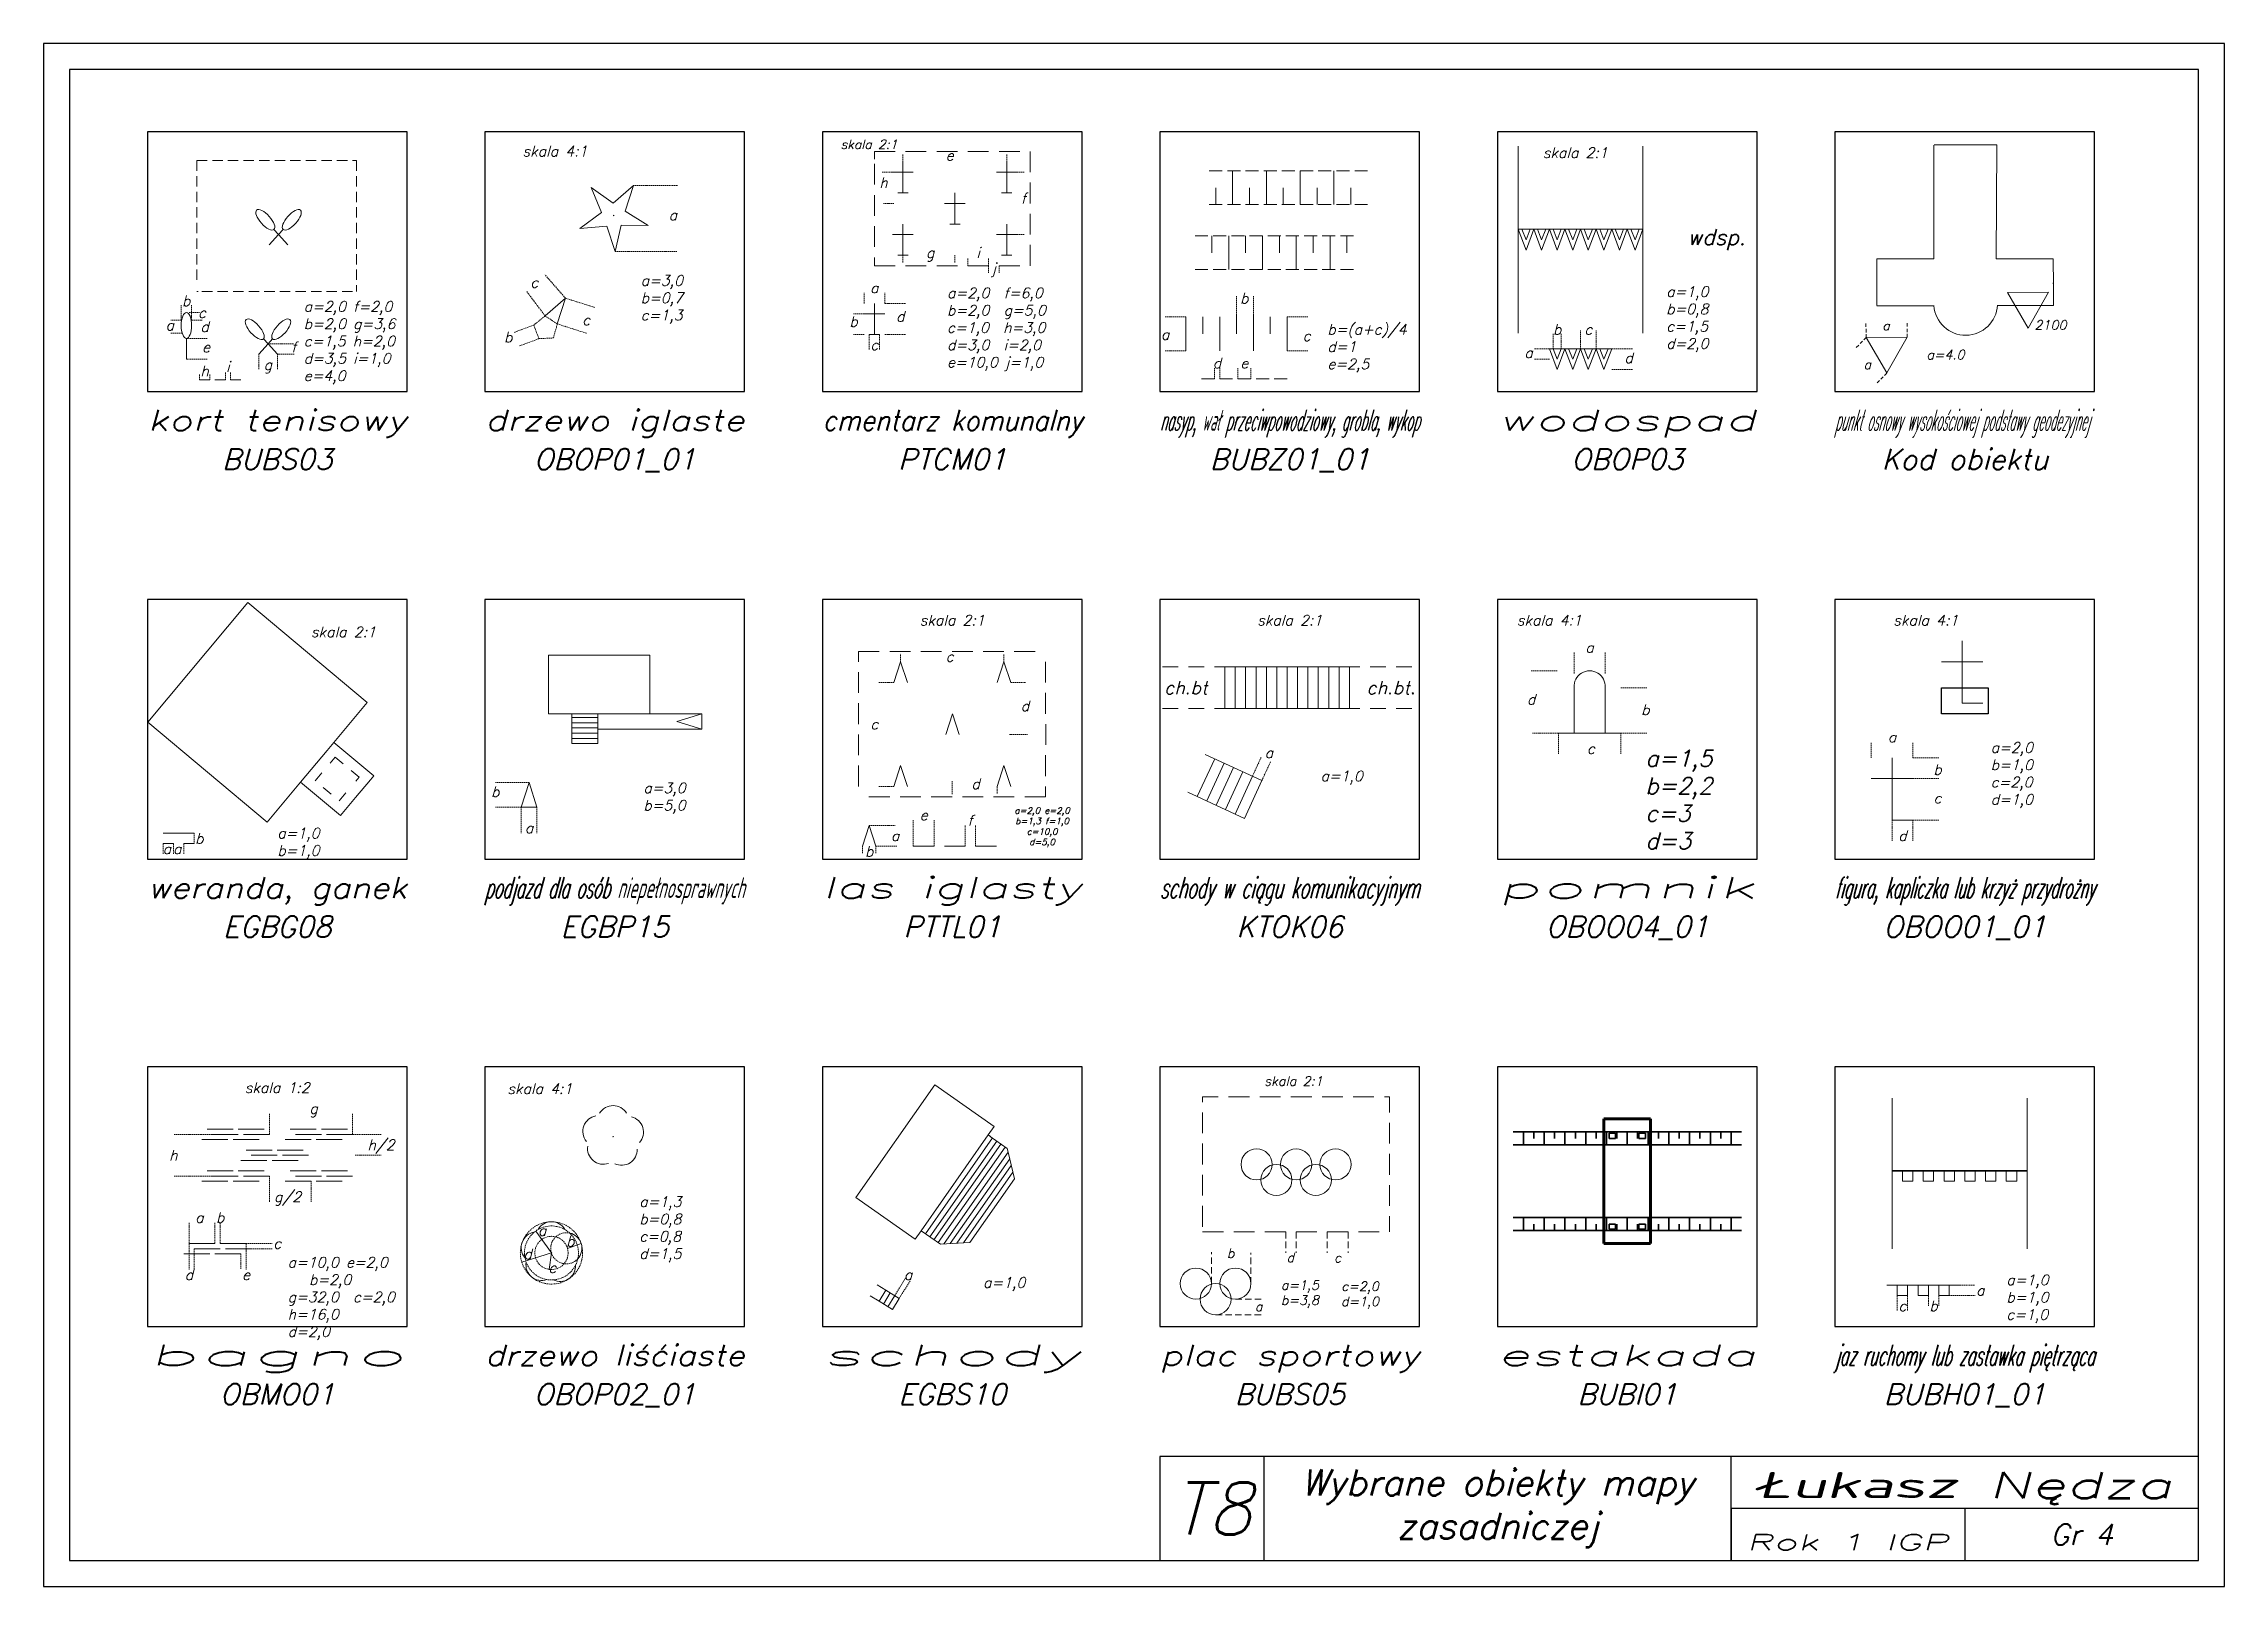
# Model space of a CAD drawing. Header units: millimetres. Extents: x 0 to 420, y 0 to 297.
import ezdxf
from ezdxf.enums import TextEntityAlignment as Align

# ---------------------------------------------------------------- set-up
doc = ezdxf.new("R2010")
doc.units = ezdxf.units.MM
doc.linetypes.add('DASHED2', pattern=[0.375, 0.25, -0.125])
for name, color, linetype in [('elem_szyk', 5, 'Continuous'), ('objaśnienia', 1, 'Continuous'), ('opisy_znaki', 6, 'Continuous'), ('ramki', 10, 'Continuous'), ('tab_opis', 92, 'Continuous'), ('tabelka', 50, 'Continuous'), ('znaki', 7, 'Continuous')]:
    doc.layers.add(name, color=color, linetype=linetype)
doc.styles.add('geod', font='romans.shx', dxfattribs={"oblique": 15})

msp = doc.modelspace()

# ---------------------------------------------------------------- linework, layer by layer
at = {"layer": 'elem_szyk'}
for points in [[(20, 230), (70, 230), (70, 280), (20, 280)], [(85, 230), (135, 230), (135, 280), (85, 280)], [(150, 230), (200, 230), (200, 280), (150, 280)], [(215, 230), (265, 230), (265, 280), (215, 280)], [(280, 230), (330, 230), (330, 280), (280, 280)], [(345, 230), (395, 230), (395, 280), (345, 280)], [(20, 140), (70, 140), (70, 190), (20, 190)], [(85, 140), (135, 140), (135, 190), (85, 190)], [(150, 140), (200, 140), (200, 190), (150, 190)], [(215, 140), (265, 140), (265, 190), (215, 190)], [(280, 140), (330, 140), (330, 190), (280, 190)], [(345, 140), (395, 140), (395, 190), (345, 190)], [(20, 50), (70, 50), (70, 100), (20, 100)], [(85, 50), (135, 50), (135, 100), (85, 100)], [(150, 50), (200, 50), (200, 100), (150, 100)], [(215, 50), (265, 50), (265, 100), (215, 100)], [(280, 50), (330, 50), (330, 100), (280, 100)], [(345, 50), (395, 50), (395, 100), (345, 100)]]:
    msp.add_lwpolyline(points, close=True, dxfattribs=at)
at = {"layer": 'objaśnienia', "linetype": 'DASHED2', "lineweight": 18}
for p, q in [((165.5, 274.25), (165.5, 275.75)), ((185.5, 274.25), (185.5, 275.75)), ((113.58, 269.67), (122.1, 269.67)), ((163.5, 272.25), (161.5, 272.25)), ((187.5, 272.25), (189, 272.25)), ((163.75, 266.25), (161.75, 266.25)), ((110.05, 256.96), (122.05, 256.96)), ((165.5, 256.25), (165.5, 254.75)), ((175.5, 256.25), (175.5, 254.75)), ((187.5, 260.25), (189, 260.25)), ((100.51, 247.99), (96.56, 252.51)), ((178, 254.25), (178, 255.75)), ((182, 254.25), (182, 255.75)), ((182, 254.25), (182, 252.75)), ((184, 254.25), (184, 252.75)), ((96.59, 244.58), (92.98, 249.37)), ((100.51, 247.99), (106.23, 246.19)), ((158, 247), (158, 249)), ((162, 247), (162, 249)), ((229.75, 244.38), (229.75, 248.38)), ((233, 244.38), (233, 248.38)), ((26.5, 243.75), (24.5, 243.75)), ((26.5, 243.75), (26.5, 246.75)), ((28, 245.25), (30, 245.25)), ((28.5, 243.75), (28.5, 246.75)), ((28.5, 243.75), (30.56, 243.75)), ((158, 245), (156, 245)), ((162, 247), (166, 247)), ((220, 244.38), (216, 244.38)), ((239.5, 244.38), (243.5, 244.38)), ((26.62, 241.25), (24.5, 241.25)), ((27.5, 240.25), (31.5, 240.25)), ((94.4, 242.83), (90.66, 241.42)), ((95.39, 240.21), (91.65, 238.79)), ((98.93, 243.04), (104.65, 241.22)), ((158, 241), (156, 241)), ((159, 241), (159, 238)), ((161, 241), (161, 238)), ((162, 241), (166, 241)), ((290.7, 238.25), (290.7, 241.25)), ((292.3, 238.25), (292.3, 241.25)), ((296, 238.25), (296, 241.75)), ((299, 238.25), (299, 241.75)), ((27.5, 236.25), (31.5, 236.25)), ((41.42, 237.19), (41.42, 234.19)), ((43.22, 239.19), (48.22, 239.19)), ((45.02, 237.19), (48.3, 237.19)), ((45.02, 237.19), (45.02, 234.19)), ((220, 237.88), (216, 237.88)), ((239.5, 237.88), (243.5, 237.88)), ((290, 238.25), (287, 238.25)), ((290, 236.25), (287, 236.25)), ((302, 238.25), (306, 238.25)), ((30, 232.3), (30, 233.3)), ((32, 232.3), (32, 233.3)), ((35, 232.3), (35, 233.8)), ((36, 232.3), (36, 233.8)), ((225.5, 232.5), (225.5, 234.5)), ((226.5, 232.5), (226.5, 234.5)), ((230, 232.5), (230, 234.5)), ((232.5, 232.5), (232.5, 234.5)), ((302, 234.25), (306, 234.25)), ((165.05, 178), (165, 179.5)), ((184.95, 178), (184.95, 179.5)), ((294.75, 175.76), (294.75, 179.76)), ((300.75, 175.76), (300.75, 179.76)), ((163.75, 174), (160.75, 174)), ((186.25, 174), (189.25, 174)), ((291.5, 176.26), (286.5, 176.26)), ((303.75, 173.01), (308.75, 173.01)), ((186, 164), (189.5, 164)), ((291.75, 164.26), (286.75, 164.26)), ((291.75, 164.26), (291.75, 160.26)), ((303.75, 164.26), (303.75, 160.26)), ((303.75, 164.26), (308.75, 164.26)), ((352, 159.5), (352, 162.5)), ((360, 159.5), (360, 162.5)), ((232.81, 155.96), (234.48, 159.59)), ((234.62, 155.12), (236.3, 158.75)), ((360, 159.5), (365, 159.5)), ((360, 155.5), (365, 155.5)), ((93.5, 154.77), (87, 154.77)), ((163.75, 154), (160.75, 154)), ((175, 155), (175, 152.5)), ((183.65, 154), (183.65, 152.5)), ((92, 150), (87, 150)), ((92, 150), (92, 145)), ((95, 150), (95, 145)), ((167.5, 142.5), (167.5, 147.5)), ((171.5, 142.5), (171.5, 147.5)), ((356, 147.5), (356, 143.5)), ((360, 147.5), (365, 147.5)), ((360, 147.5), (360, 143.5)), ((23, 143), (23, 141)), ((25, 143), (25, 141)), ((27, 143), (27, 141)), ((29, 145), (29, 143)), ((159, 146.5), (164, 146.5)), ((177.5, 142.5), (177.5, 146.5)), ((179.5, 142.5), (179.5, 146.5)), ((157.7, 142.5), (157.7, 141)), ((160.3, 142.5), (160.3, 141)), ((160.3, 142.5), (164.3, 142.5)), ((43.5, 87), (43.5, 91)), ((59.5, 87), (59.5, 91)), ((32.5, 87), (25, 87)), ((59.5, 87), (65, 87)), ((60, 83), (65, 83)), ((32.5, 79), (25, 79)), ((43.5, 79), (43.5, 74)), ((51.5, 78), (51.5, 74)), ((28, 66), (28, 70)), ((33, 66), (33, 70)), ((34, 66), (34, 70)), ((28, 66), (28, 61)), ((29, 65), (29, 61)), ((38, 64), (38, 61)), ((39, 66), (44, 66)), ((39, 66), (39, 61)), ((40, 65), (44, 65)), ((163.92, 55.97), (166.01, 59.37)), ((164.77, 55.44), (166.89, 58.83)), ((357, 56), (357, 53)), ((359, 56), (359, 53)), ((363, 56), (363, 54)), ((365, 56), (365, 54)), ((367, 56), (372, 56)), ((369, 58), (372, 58))]:
    msp.add_line(p, q, dxfattribs=at)
at = {"layer": 'objaśnienia', "lineweight": 18, "ltscale": 30}
for p, q in [((350.3, 239.74), (349.84, 239.27)), ((350.99, 240.44), (350.53, 239.97)), ((350.96, 242.48), (350.95, 243.13)), ((350.98, 241.42), (350.98, 242.08)), ((350.99, 240.44), (350.99, 241.09)), ((358.89, 242.52), (358.88, 243.18)), ((358.91, 241.47), (358.91, 242.12)), ((358.92, 240.48), (358.92, 241.14)), ((349.57, 238.97), (349.11, 238.51)), ((353.11, 231.69), (353.57, 232.15)), ((353.81, 232.38), (354.27, 232.84)), ((354.54, 233.14), (355.01, 233.59))]:
    msp.add_line(p, q, dxfattribs=at)
at = {"layer": 'objaśnienia', "lineweight": 18}
for p, q in [((97.8, 64.2), (94.77, 68.41)), ((97.8, 64.2), (92.08, 62.41)), ((97.8, 64.2), (97.38, 61.02)), ((103.53, 65.99), (100.89, 65.05))]:
    msp.add_line(p, q, dxfattribs=at)
at = {"layer": 'objaśnienia', "linetype": 'DASHED2', "lineweight": 18, "ltscale": 5}
for p, q in [((239.22, 68.24), (239.22, 64.24)), ((241.22, 68.24), (241.22, 64.24)), ((247.22, 68.24), (247.22, 64.24)), ((251.22, 68.24), (251.22, 64.24)), ((224.92, 58.33), (224.92, 64.33)), ((232.52, 58.28), (232.52, 64.24)), ((229.52, 55.28), (234.52, 55.28)), ((225.72, 52.28), (234.52, 52.28))]:
    msp.add_line(p, q, dxfattribs=at)
at = {"layer": 'ramki'}
for p, q in [((420, 297), (0, 297)), ((0, 297), (0, 0)), ((420, 0), (420, 297)), ((415, 292), (5, 292)), ((5, 292), (5, 5)), ((415, 5), (415, 292)), ((5, 5), (415, 5)), ((0, 0), (420, 0))]:
    msp.add_line(p, q, dxfattribs=at)
at = {"layer": 'tabelka'}
for p, q in [((415, 25), (215, 25)), ((215, 25), (215, 5)), ((235, 25), (235, 5)), ((325, 5), (325, 25)), ((415, 15), (325, 15)), ((325, 15), (325, 5)), ((370, 15), (370, 5))]:
    msp.add_line(p, q, dxfattribs=at)
at = {"layer": 'znaki', "color": 4, "lineweight": 18}
for p, q in [((284, 241.25), (284, 277.25)), ((308, 241.25), (308, 277.25)), ((356, 94), (356, 65)), ((382, 94), (382, 65))]:
    msp.add_line(p, q, dxfattribs=at)
at = {"layer": 'znaki', "lineweight": 18, "ltscale": 30}
for p, q in [((364.07, 277.47), (364.05, 255.54)), ((364.09, 277.49), (376.19, 277.54)), ((376.19, 277.54), (376.07, 255.57)), ((364.05, 255.54), (353.09, 255.6)), ((353.09, 255.6), (353.09, 250.61)), ((376.07, 255.57), (387.03, 255.6)), ((387.03, 255.6), (387.08, 250.52)), ((353.09, 250.65), (353.07, 246.57)), ((387.07, 250.48), (387.05, 250.95)), ((387.09, 246.61), (387.07, 250.48)), ((353.05, 246.52), (364.05, 246.52)), ((376.31, 246.6), (387.09, 246.61))]:
    msp.add_line(p, q, dxfattribs=at)
at = {"layer": 'znaki', "lineweight": 18}
for p, q in [((29.5, 272.5), (29.5, 274.5)), ((29.5, 274.5), (31.5, 274.5)), ((32.5, 274.5), (34.5, 274.5)), ((35.5, 274.5), (37.5, 274.5)), ((38.5, 274.5), (40.5, 274.5)), ((41.5, 274.5), (43.5, 274.5)), ((44.5, 274.5), (46.5, 274.5)), ((47.5, 274.5), (49.5, 274.5)), ((50.5, 274.5), (52.5, 274.5)), ((53.5, 274.5), (55.5, 274.5)), ((56.5, 274.5), (58.5, 274.5)), ((59.5, 274.5), (60.25, 274.5)), ((60.25, 274.5), (60.25, 272.5)), ((160, 276.25), (164, 276.25)), ((160, 276.25), (160, 274.75)), ((160, 269.85), (160, 273.85)), ((165.5, 272.25), (165.5, 274.25)), ((166, 276.25), (170, 276.25)), ((172, 276.25), (176, 276.25)), ((178, 276.25), (182, 276.25)), ((184, 276.25), (188, 276.25)), ((185.5, 272.25), (185.5, 274.25)), ((190, 272.25), (190, 276.25)), ((29.5, 269.5), (29.5, 271.5)), ((60.25, 271.5), (60.25, 269.5)), ((163.5, 272.25), (167.5, 272.25)), ((165.5, 272.25), (165.5, 268.25)), ((183.5, 272.25), (187.5, 272.25)), ((185.5, 272.25), (185.5, 268.25)), ((190, 266.25), (190, 270.25)), ((224.5, 272.5), (227, 272.5)), ((225.75, 266), (225.75, 269.25)), ((228, 272.5), (230.5, 272.5)), ((229, 266), (229, 272.5)), ((231.5, 272.5), (234, 272.5)), ((232.25, 266), (232.25, 269.25)), ((235, 272.5), (237.5, 272.5)), ((235.5, 266), (235.5, 272.5)), ((238.5, 272.5), (241, 272.5)), ((238.75, 266), (238.75, 269.25)), ((242, 272.5), (244.5, 272.5)), ((242, 272.5), (242, 266)), ((245.25, 266), (245.25, 269.25)), ((245.5, 272.5), (248, 272.5)), ((248.5, 272.5), (248.5, 266)), ((249, 272.5), (251.5, 272.5)), ((251.75, 266), (251.75, 269.25)), ((252.5, 272.5), (255, 272.5)), ((29.5, 266.5), (29.5, 268.5)), ((29.5, 263.5), (29.5, 265.5)), ((60.25, 268.5), (60.25, 266.5)), ((60.25, 265.5), (60.25, 263.5)), ((160, 263.85), (160, 267.85)), ((165.5, 268.25), (164.5, 268.25)), ((165.5, 268.25), (166.5, 268.25)), ((173.5, 266.25), (177.5, 266.25)), ((175.5, 266.25), (175.5, 268.25)), ((175.5, 266.25), (175.5, 262.25)), ((185.5, 268.25), (184.5, 268.25)), ((185.5, 268.25), (186.5, 268.25)), ((227, 266), (224.5, 266)), ((230.5, 266), (228, 266)), ((234, 266), (231.5, 266)), ((237.5, 266), (235, 266)), ((241, 266), (238.5, 266)), ((242, 266), (244.5, 266)), ((245.5, 266), (248, 266)), ((249, 266), (251.5, 266)), ((252.5, 266), (255, 266)), ((29.5, 260.5), (29.5, 262.5)), ((45.25, 260.25), (44.37, 261.22)), ((45.25, 260.25), (46.13, 261.22)), ((60.25, 262.5), (60.25, 260.5)), ((160, 257.85), (160, 261.85)), ((165.5, 260.25), (165.5, 262.25)), ((175.5, 262.25), (174.5, 262.25)), ((175.5, 262.25), (176.5, 262.25)), ((185.5, 260.25), (185.5, 262.25)), ((190, 260.25), (190, 264.25)), ((284, 261.25), (285.5, 257.25)), ((284, 261.25), (308, 261.25)), ((284.7, 261.25), (285.5, 259.25)), ((285.5, 257.25), (287, 261.25)), ((285.5, 259.25), (286.3, 261.25)), ((287, 261.25), (288.5, 257.25)), ((287.7, 261.25), (288.5, 259.25)), ((288.5, 257.25), (290, 261.25)), ((288.5, 259.25), (289.3, 261.25)), ((290, 261.25), (291.5, 257.25)), ((290.7, 261.25), (291.5, 259.25)), ((291.5, 257.25), (293, 261.25)), ((291.5, 259.25), (292.3, 261.25)), ((293, 261.25), (294.5, 257.25)), ((293.7, 261.25), (294.5, 259.25)), ((294.5, 257.25), (296, 261.25)), ((294.5, 259.25), (295.3, 261.25)), ((296, 261.25), (297.5, 257.25)), ((296.7, 261.25), (297.5, 259.25)), ((297.5, 257.25), (299, 261.25)), ((297.5, 259.25), (298.3, 261.25)), ((299, 261.25), (300.5, 257.25)), ((299.7, 261.25), (300.5, 259.25)), ((300.5, 257.25), (302, 261.25)), ((300.5, 259.25), (301.3, 261.25)), ((302, 261.25), (303.5, 257.25)), ((302.7, 261.25), (303.5, 259.25)), ((303.5, 257.25), (305, 261.25)), ((303.5, 259.25), (304.3, 261.25)), ((305, 261.25), (306.5, 257.25)), ((305.7, 261.25), (306.5, 259.25)), ((306.5, 257.25), (308, 261.25)), ((306.5, 259.25), (307.3, 261.25)), ((29.5, 257.5), (29.5, 259.5)), ((29.5, 256.5), (29.5, 254.5)), ((43.45, 258.25), (45.25, 260.25)), ((45.25, 260.25), (47.05, 258.25)), ((60.25, 259.5), (60.25, 257.5)), ((60.25, 256.5), (60.25, 254.5)), ((163.5, 260.25), (167.5, 260.25)), ((165.5, 256.25), (164.5, 256.25)), ((165.5, 260.25), (165.5, 256.25)), ((165.5, 256.25), (166.5, 256.25)), ((183.5, 260.25), (187.5, 260.25)), ((185.5, 256.25), (184.5, 256.25)), ((185.5, 260.25), (185.5, 256.25)), ((185.5, 256.25), (186.5, 256.25)), ((190, 254.25), (190, 258.25)), ((221.75, 260), (224.25, 260)), ((225, 260), (225, 256.75)), ((225.25, 260), (227.75, 260)), ((228.25, 260), (228.25, 253.5)), ((228.75, 260), (231.25, 260)), ((231.5, 260), (231.5, 256.75)), ((232.25, 260), (234.75, 260)), ((234.75, 260), (234.75, 253.5)), ((235.75, 260), (238.25, 260)), ((238, 260), (238, 256.75)), ((239.25, 260), (241.75, 260)), ((241.25, 260), (241.25, 253.5)), ((242.75, 260), (245.25, 260)), ((244.5, 260), (244.5, 256.75)), ((246.25, 260), (248.75, 260)), ((247.75, 260), (247.75, 256.75)), ((247.75, 256.75), (247.75, 253.5)), ((249.75, 260), (252.25, 260)), ((251, 260), (251, 256.75)), ((29.5, 253.5), (29.5, 251.5)), ((60.25, 253.5), (60.25, 251.5)), ((160, 254.25), (160, 255.85)), ((161.5, 254.25), (160, 254.25)), ((161.5, 254.25), (164, 254.25)), ((166, 254.25), (170, 254.25)), ((172, 254.25), (176, 254.25)), ((178, 254.25), (182, 254.25)), ((184, 254.25), (188, 254.25)), ((221.75, 253.5), (224.25, 253.5)), ((225.25, 253.5), (227.75, 253.5)), ((228.75, 253.5), (231.25, 253.5)), ((232.25, 253.5), (234.75, 253.5)), ((235.75, 253.5), (238.25, 253.5)), ((239.25, 253.5), (241.75, 253.5)), ((242.75, 253.5), (245.25, 253.5)), ((246.25, 253.5), (248.75, 253.5)), ((249.75, 253.5), (252.25, 253.5)), ((29.75, 249.25), (29.5, 249.25)), ((32.5, 249.25), (30.5, 249.25)), ((35.5, 249.25), (33.5, 249.25)), ((38.5, 249.25), (36.5, 249.25)), ((41.5, 249.25), (39.5, 249.25)), ((42.5, 249.25), (44.5, 249.25)), ((45.5, 249.25), (47.5, 249.25)), ((48.5, 249.25), (50.5, 249.25)), ((51.5, 249.25), (53.5, 249.25)), ((54.5, 249.25), (56.5, 249.25)), ((57.5, 249.25), (59.5, 249.25)), ((60.25, 250.5), (60.25, 249.25)), ((158, 245), (162, 245)), ((160, 245), (160, 247)), ((160, 245), (160, 241)), ((220, 244.38), (220, 237.88)), ((223.25, 244.38), (223.25, 241.12)), ((226.5, 244.38), (226.5, 237.88)), ((229.75, 244.38), (229.75, 241.12)), ((233, 244.38), (233, 237.88)), ((236.25, 244.38), (236.25, 241.12)), ((239.5, 244.38), (239.5, 241.12)), ((27.5, 236.25), (27.5, 240.25)), ((43.22, 239.19), (42.34, 240.16)), ((43.22, 239.19), (44.1, 240.16)), ((160, 241), (159, 241)), ((160, 241), (161, 241)), ((239.5, 241.12), (239.5, 237.88)), ((41.42, 237.19), (43.22, 239.19)), ((43.22, 239.19), (45.02, 237.19)), ((290, 238.25), (291.5, 234.25)), ((290, 238.25), (302, 238.25)), ((290.7, 238.25), (291.5, 236.25)), ((291.5, 234.25), (293, 238.25)), ((291.5, 236.25), (292.3, 238.25)), ((293, 238.25), (294.5, 234.25)), ((293.7, 238.25), (294.5, 236.25)), ((294.5, 234.25), (296, 238.25)), ((294.5, 236.25), (295.3, 238.25)), ((296, 238.25), (297.5, 234.25)), ((296.7, 238.25), (297.5, 236.25)), ((297.5, 234.25), (299, 238.25)), ((297.5, 236.25), (298.3, 238.25)), ((299, 238.25), (300.5, 234.25)), ((299.7, 238.25), (300.5, 236.25)), ((300.5, 234.25), (302, 238.25)), ((300.5, 236.25), (301.3, 238.25)), ((32, 232.3), (30, 232.3)), ((35, 232.3), (33, 232.3)), ((36, 232.3), (38, 232.3)), ((223, 232.5), (225.5, 232.5)), ((226.5, 232.5), (229, 232.5)), ((230, 232.5), (232.5, 232.5)), ((233.5, 232.5), (236, 232.5)), ((237, 232.5), (239.5, 232.5)), ((20.07, 166.37), (39.31, 189.39)), ((39.31, 189.39), (62.32, 170.15)), ((369.5, 178), (369.5, 182)), ((97.25, 168), (97.25, 179.25)), ((116.75, 179.25), (97.25, 179.25)), ((116.75, 179.25), (116.75, 168)), ((156.95, 178), (156.95, 180)), ((160.95, 180), (156.95, 180)), ((156.95, 180), (156.95, 178)), ((166.95, 180), (162.95, 180)), ((163.75, 174), (165.05, 178)), ((165.05, 178), (166.35, 174)), ((172.95, 180), (168.95, 180)), ((178.95, 180), (174.95, 180)), ((174.95, 180), (178.95, 180)), ((184.95, 180), (180.95, 180)), ((183.65, 174), (184.95, 178)), ((184.95, 178), (186.25, 174)), ((190.95, 180), (186.95, 180)), ((192.95, 174), (192.95, 178)), ((218.5, 177), (215.5, 177)), ((223.5, 177), (220.5, 177)), ((225.5, 177), (253.5, 177)), ((227.5, 177), (227.5, 169)), ((229.5, 169), (229.5, 177)), ((231.5, 177), (231.5, 169)), ((233.5, 177), (233.5, 169)), ((235.5, 177), (235.5, 169)), ((237.5, 177), (237.5, 169)), ((239.5, 177), (239.5, 169)), ((241.5, 177), (241.5, 169)), ((243.5, 177), (243.5, 169)), ((245.5, 177), (245.5, 169)), ((247.5, 177), (247.5, 169)), ((249.5, 177), (249.5, 169)), ((251.5, 177), (251.5, 169)), ((255.5, 177), (258.5, 177)), ((260.5, 177), (263.5, 177)), ((365.5, 178), (373.5, 178)), ((369.5, 178), (369.5, 170)), ((156.95, 176), (156.95, 172)), ((294.75, 164.26), (294.75, 173.06)), ((300.75, 164.26), (300.75, 173.06)), ((62.32, 170.15), (55.91, 162.47)), ((101.75, 168), (97.25, 168)), ((106.75, 168), (101.75, 168)), ((101.75, 162.25), (101.75, 168)), ((126.75, 168), (106.75, 168)), ((106.75, 162.25), (106.75, 168)), ((121.98, 166.5), (126.75, 168)), ((126.75, 165), (126.75, 168)), ((156.95, 170), (156.95, 166)), ((156.95, 170), (156.95, 166)), ((173.75, 164), (175.05, 168)), ((175.05, 168), (176.35, 164)), ((192.95, 168), (192.95, 172)), ((218.5, 169), (215.5, 169)), ((223.5, 169), (220.5, 169)), ((225.5, 169), (253.5, 169)), ((255.5, 169), (258.5, 169)), ((260.5, 169), (263.5, 169)), ((369.5, 170), (373.5, 170)), ((43.08, 147.13), (20.07, 166.37)), ((103.75, 167.25), (101.75, 167.25)), ((103.75, 166.25), (101.75, 166.25)), ((103.75, 165.25), (101.75, 165.25)), ((103.75, 164.25), (101.75, 164.25)), ((103.75, 167.25), (106.75, 167.25)), ((103.75, 166.25), (106.75, 166.25)), ((103.75, 165.25), (106.75, 165.25)), ((103.75, 164.25), (106.75, 164.25)), ((106.75, 165), (126.75, 165)), ((121.98, 166.5), (126.75, 165)), ((156.95, 164), (156.95, 160)), ((193, 166), (193, 162)), ((291.75, 164.26), (303.75, 164.26)), ((49.5, 154.8), (54.63, 160.94)), ((54.63, 160.94), (55.27, 161.71)), ((56.16, 159.66), (55.2, 158.51)), ((55.27, 161.71), (55.91, 162.47)), ((55.91, 162.47), (63.58, 156.06)), ((57.7, 158.37), (56.16, 159.66)), ((103.75, 163.25), (101.75, 163.25)), ((103.75, 162.25), (101.75, 162.25)), ((103.75, 163.25), (106.75, 163.25)), ((103.75, 162.25), (106.75, 162.25)), ((192.95, 156), (192.95, 160)), ((192.95, 156), (192.95, 160)), ((234.62, 155.12), (223.73, 160.15)), ((52.32, 155.05), (53.6, 156.59)), ((60.77, 155.81), (59.23, 157.09)), ((60.77, 155.81), (60.13, 155.04)), ((63.58, 156.06), (62.62, 154.91)), ((156.95, 154), (156.95, 158)), ((165.05, 158), (163.75, 154)), ((166.35, 154), (165.05, 158)), ((183.65, 154), (184.95, 158)), ((184.95, 158), (186.25, 154)), ((225.54, 159.31), (222.19, 152.04)), ((227.36, 158.47), (224.01, 151.21)), ((229.18, 157.63), (225.82, 150.37)), ((230.99, 156.79), (227.64, 149.53)), ((232.81, 155.96), (229.46, 148.69)), ((352, 155.5), (360, 155.5)), ((356, 155.5), (356, 159.5)), ((356, 155.5), (356, 147.5)), ((49.5, 154.8), (43.08, 147.13)), ((57.17, 148.39), (49.5, 154.8)), ((55.38, 152.49), (53.85, 153.77)), ((56.92, 151.21), (58.2, 152.74)), ((59.74, 151.46), (57.17, 148.39)), ((60.06, 151.84), (59.42, 151.07)), ((62.94, 155.29), (60.06, 151.84)), ((92, 150), (93.5, 154.77)), ((93.5, 154.77), (95, 150)), ((158.95, 152), (162.95, 152)), ((164.95, 152), (168.95, 152)), ((170.95, 152), (174.95, 152)), ((180.95, 152), (176.95, 152)), ((182.95, 152), (186.95, 152)), ((192.95, 152), (188.95, 152)), ((192.95, 154), (192.95, 152)), ((231.27, 147.85), (220.38, 152.88)), ((234.62, 155.12), (231.27, 147.85)), ((92, 150), (95, 150)), ((356, 147.5), (360, 147.5)), ((23, 145), (29, 145)), ((23, 143), (25, 143)), ((27, 143), (29, 143)), ((157.7, 142.5), (159, 146.5)), ((159, 146.5), (160.3, 142.5)), ((167.5, 142.5), (171.5, 142.5)), ((173.5, 142.5), (177.5, 142.5)), ((183.5, 142.5), (179.5, 142.5)), ((171.61, 96.56), (156.41, 74.85)), ((183.08, 88.54), (171.61, 96.56)), ((181.93, 86.9), (183.08, 88.54)), ((35.5, 86), (30.5, 86)), ((31.5, 88), (36.5, 88)), ((32.5, 87), (37.5, 87)), ((36.5, 86), (41.5, 86)), ((37.5, 88), (42.5, 88)), ((38.5, 87), (43.5, 87)), ((39, 84), (44, 84)), ((45, 84), (50, 84)), ((51.5, 86), (46.5, 86)), ((47.5, 88), (52.5, 88)), ((48.5, 87), (53.5, 87)), ((52.5, 86), (57.5, 86)), ((53.5, 88), (58.5, 88)), ((54.5, 87), (59.5, 87)), ((181.93, 86.9), (169.03, 68.46)), ((182.74, 86.32), (169.85, 67.89)), ((183.56, 85.74), (170.67, 67.32)), ((184.37, 85.16), (171.48, 66.74)), ((185.19, 84.58), (172.3, 66.17)), ((182.34, 86.61), (181.93, 86.9)), ((185.57, 84.31), (182.31, 86.63)), ((185.74, 83.62), (185.57, 84.31)), ((31.5, 80), (36.5, 80)), ((37.5, 80), (42.5, 80)), ((43, 82), (38, 82)), ((40, 83), (45, 83)), ((44, 82), (49, 82)), ((46, 83), (51, 83)), ((47.5, 80), (52.5, 80)), ((53.5, 80), (58.5, 80)), ((185.74, 83.62), (173.41, 66.01)), ((186.06, 82.33), (174.61, 65.98)), ((186.37, 81.04), (175.88, 66.04)), ((187.01, 78.46), (185.74, 83.62)), ((358, 80), (358, 78)), ((360, 78), (360, 80)), ((362, 80), (362, 78)), ((364, 78), (364, 80)), ((366, 80), (366, 78)), ((368, 78), (368, 80)), ((370, 80), (370, 78)), ((372, 78), (372, 80)), ((374, 80), (374, 78)), ((376, 78), (376, 80)), ((378, 80), (378, 78)), ((380, 78), (380, 80)), ((35.5, 78), (30.5, 78)), ((32.5, 79), (37.5, 79)), ((36.5, 78), (41.5, 78)), ((38.5, 79), (43.5, 79)), ((51.5, 78), (46.5, 78)), ((48.5, 79), (53.5, 79)), ((52.5, 78), (57.5, 78)), ((54.5, 79), (59.5, 79)), ((186.69, 79.75), (177.14, 66.11)), ((187.01, 78.46), (178.41, 66.17)), ((358, 78), (360, 78)), ((362, 78), (364, 78)), ((366, 78), (368, 78)), ((370, 78), (372, 78)), ((374, 78), (376, 78)), ((378, 78), (380, 78)), ((167.88, 66.83), (156.41, 74.85)), ((169.03, 68.46), (167.88, 66.83)), ((172.71, 65.88), (169.03, 68.46)), ((32, 64), (27, 64)), ((28, 66), (33, 66)), ((29, 65), (34, 65)), ((33, 64), (38, 64)), ((34, 66), (39, 66)), ((35, 65), (40, 65)), ((178.41, 66.17), (172.71, 65.88)), ((173.41, 66.01), (173.35, 65.92)), ((159.2, 55.93), (160.9, 54.89)), ((162.21, 57.02), (160.51, 58.06)), ((160.51, 58.06), (162.21, 57.02)), ((160.9, 54.89), (162.21, 57.02)), ((163.46, 53.31), (160.9, 54.89)), ((161.75, 54.36), (163.06, 56.49)), ((162.21, 57.02), (164.77, 55.44)), ((162.61, 53.84), (163.92, 55.97)), ((164.77, 55.44), (163.46, 53.31)), ((369, 58), (355, 58)), ((357, 58), (357, 56)), ((357, 56), (359, 56)), ((359, 56), (359, 58)), ((361, 58), (361, 56)), ((361, 56), (363, 56)), ((363, 56), (363, 58)), ((365, 58), (365, 56)), ((365, 56), (367, 56)), ((367, 56), (367, 58))]:
    msp.add_line(p, q, dxfattribs=at)
at = {"layer": 'znaki', "color": 85, "lineweight": 18, "true_color": 0x58ba48}
for p, q in [((107.47, 264.51), (105.48, 269.32)), ((105.48, 269.32), (109.66, 266.26)), ((109.66, 266.26), (113.58, 269.67)), ((112, 264.72), (113.58, 269.67)), ((116.44, 262.01), (112, 264.72)), ((103.29, 261.44), (107.47, 264.51)), ((108.46, 261.89), (103.29, 261.44)), ((110.05, 256.96), (108.46, 261.89)), ((108.46, 261.89), (108.46, 261.89)), ((111.26, 262.02), (110.05, 256.96)), ((111.26, 262.02), (116.44, 262.01)), ((96.59, 244.58), (100.51, 247.99)), ((98.93, 243.04), (100.51, 247.99))]:
    msp.add_line(p, q, dxfattribs=at)
at = {"layer": 'znaki', "lineweight": 18, "ltscale": 30, "transparency": 33554687}
for p, q in [((386.14, 249.14), (378.22, 249.08)), ((378.22, 249.08), (382.24, 242.24)), ((382.24, 242.24), (386.14, 249.14))]:
    msp.add_line(p, q, dxfattribs=at)
at = {"layer": 'znaki', "lineweight": 25}
for p, q in [((365.5, 168), (365.5, 173)), ((365.5, 173), (369.5, 173)), ((369.5, 173), (374.5, 173)), ((374.5, 173), (374.5, 168)), ((374.5, 168), (365.5, 168))]:
    msp.add_line(p, q, dxfattribs=at)
at = {"layer": 'znaki', "color": 7, "lineweight": 18, "ltscale": 30}
for p, q in [((223.22, 93.24), (223.22, 94.24)), ((223.22, 94.24), (226.22, 94.24)), ((228.22, 94.24), (232.22, 94.24)), ((234.22, 94.24), (238.22, 94.24)), ((240.22, 94.24), (244.22, 94.24)), ((246.22, 94.24), (250.22, 94.24)), ((252.22, 94.24), (256.22, 94.24)), ((258.22, 94.24), (259.22, 94.24)), ((259.22, 94.24), (259.22, 91.24)), ((223.22, 91.24), (223.22, 87.24)), ((259.22, 89.24), (259.22, 85.24)), ((223.22, 85.24), (223.22, 81.24)), ((259.22, 83.24), (259.22, 79.24)), ((223.22, 79.24), (223.22, 75.24)), ((259.22, 77.24), (259.22, 73.24)), ((223.22, 73.24), (223.22, 69.24)), ((223.22, 68.24), (227.22, 68.24)), ((229.22, 68.24), (233.22, 68.24)), ((235.22, 68.24), (239.22, 68.24)), ((241.22, 68.24), (245.22, 68.24)), ((247.22, 68.24), (251.22, 68.24)), ((253.22, 68.24), (257.22, 68.24)), ((259.22, 71.24), (259.22, 68.24))]:
    msp.add_line(p, q, dxfattribs=at)
at = {"layer": 'znaki', "lineweight": 211}
for p, q in [((300.5, 90), (300.5, 66)), ((309.5, 90), (300.5, 90)), ((309.5, 66), (309.5, 90))]:
    msp.add_line(p, q, dxfattribs=at)
at = {"layer": 'znaki', "lineweight": 35}
for p, q in [((283, 87.5), (323, 87.5)), ((285, 85), (283, 85)), ((285, 87.5), (285, 85)), ((285, 85), (321, 85)), ((287, 87.5), (287, 86.25)), ((289, 87.5), (289, 85)), ((291, 87.5), (291, 86.25)), ((293, 87.5), (293, 85)), ((295, 87.5), (295, 86.25)), ((297, 87.5), (297, 85)), ((299, 87.5), (299, 86.25)), ((301, 87.5), (301, 85)), ((301.5, 87.25), (301.5, 86.25)), ((302.75, 87.25), (301.5, 87.25)), ((301.5, 86.25), (302.75, 86.25)), ((302.75, 86.25), (302.75, 87.25)), ((303, 87.5), (303, 86.25)), ((305, 87.5), (305, 85)), ((307, 87.5), (307, 86.25)), ((308.5, 87.25), (307.25, 87.25)), ((307.25, 87.25), (307.25, 86.25)), ((307.25, 86.25), (308.5, 86.25)), ((308.5, 86.25), (308.5, 87.25)), ((309, 87.5), (309, 85)), ((311, 87.5), (311, 86.25)), ((313, 87.5), (313, 85)), ((315, 87.5), (315, 86.25)), ((317, 87.5), (317, 85)), ((319, 87.5), (319, 86.25)), ((321, 85), (321, 87.5)), ((323, 85), (321, 85)), ((325, 87.5), (323, 87.5)), ((323, 87.5), (323, 86.25)), ((323, 85), (325, 85)), ((325, 85), (325, 87.5)), ((325, 87.5), (327, 87.5)), ((325, 85), (327, 85)), ((356, 80), (382, 80)), ((283, 71), (323, 71)), ((285, 68.5), (283, 68.5)), ((285, 71), (285, 68.5)), ((285, 68.5), (321, 68.5)), ((287, 68.5), (287, 69.75)), ((289, 71), (289, 68.5)), ((291, 68.5), (291, 69.75)), ((293, 71), (293, 68.5)), ((295, 68.5), (295, 69.75)), ((297, 71), (297, 68.5)), ((299, 68.5), (299, 69.75)), ((301, 71), (301, 68.5)), ((302.75, 69.75), (301.5, 69.75)), ((301.5, 69.75), (301.5, 68.75)), ((301.5, 68.75), (302.75, 68.75)), ((302.75, 68.75), (302.75, 69.75)), ((303, 68.5), (303, 69.75)), ((305, 71), (305, 68.5)), ((307, 68.5), (307, 69.75)), ((307.25, 69.75), (307.25, 68.75)), ((308.5, 69.75), (307.25, 69.75)), ((307.25, 68.75), (308.5, 68.75)), ((308.5, 68.75), (308.5, 69.75)), ((309, 71), (309, 68.5)), ((311, 68.5), (311, 69.75)), ((313, 71), (313, 68.5)), ((315, 68.5), (315, 69.75)), ((317, 71), (317, 68.5)), ((319, 68.5), (319, 69.75)), ((321, 68.5), (321, 71)), ((323, 68.5), (321, 68.5)), ((325, 71), (323, 71)), ((323, 68.5), (323, 69.75)), ((323, 68.5), (325, 68.5)), ((325, 68.5), (325, 71)), ((325, 71), (327, 71)), ((325, 68.5), (327, 68.5))]:
    msp.add_line(p, q, dxfattribs=at)
at = {"layer": 'znaki', "lineweight": 100}
msp.add_line((300.5, 66), (309.5, 66), dxfattribs=at)
at = {"layer": 'znaki', "linetype": 'DASHED2', "lineweight": 18}
msp.add_lwpolyline([(94.4, 242.83), (95.39, 240.21), (98.18, 240.34), (98.93, 243.04), (96.59, 244.58)], close=True, dxfattribs=at)
at = {"layer": 'znaki', "lineweight": 18, "ltscale": 30, "transparency": 33554687}
msp.add_lwpolyline([(358.93, 240.51), (351, 240.44), (355.02, 233.61)], close=True, dxfattribs=at)
at = {"layer": 'znaki', "lineweight": 18, "ltscale": 30}
for centre in [(233.62, 81.24), (241.22, 81.24), (248.82, 81.24), (237.42, 78.24), (245.02, 78.24)]:
    msp.add_circle(centre, 3, dxfattribs=at)
at = {"layer": 'znaki', "linetype": 'DASHED2', "lineweight": 18}
for radius in [6, 5.2, 3.2]:
    msp.add_circle((97.81, 64.19), radius, dxfattribs=at)
at = {"layer": 'znaki', "color": 0, "lineweight": 18, "ltscale": 30}
for centre in [(221.92, 58.28), (229.52, 58.28), (225.72, 55.28)]:
    msp.add_circle(centre, 3, dxfattribs=at)
at = {"layer": 'znaki', "lineweight": 18, "ltscale": 30}
msp.add_arc((370.18, 247), 6.14, 184.0821, 357.0223, dxfattribs=at)
at = {"layer": 'znaki', "lineweight": 18}
msp.add_arc((297.75, 173.25), 3.01, 356.3048, 183.6952, dxfattribs=at)
at = {"layer": 'znaki', "color": 85, "lineweight": 18, "true_color": 0x58ba48}
for centre, radius, start, end in [((109.68, 89.56), 3, 30.1471, 149.8529), ((106.86, 87.6), 3.01, 99.5295, 219.9831), ((109.68, 86.56), 6, 156.2391, 163.2735), ((112.54, 87.46), 3, 317.7304, 77.2057), ((107.76, 84.26), 3, 170.5546, 289.7363), ((111.32, 84.06), 2.99, 244.0868, 2.4429), ((94.99, 65.23), 3.01, 99.5295, 219.9831), ((97.81, 67.19), 3, 30.1471, 149.8529), ((100.67, 65.09), 3, 317.7304, 77.2057), ((95.89, 61.89), 3, 170.5546, 289.7363), ((99.45, 61.69), 2.99, 244.0868, 2.4429)]:
    msp.add_arc(centre, radius, start, end, dxfattribs=at)
at = {"layer": 'znaki', "color": 7, "linetype": 'DASHED2', "lineweight": 18, "true_color": 0xffffff}
msp.add_arc((100.67, 65.09), 3, 77.2057, 317.7304, dxfattribs=at)
at = {"layer": 'znaki', "lineweight": 18}
for centre, major_axis in [((42.7, 263.08), (1.67, -1.86)), ((47.8, 263.08), (-1.67, -1.86)), ((27.5, 242.75), (0, -2.5)), ((40.67, 242.02), (1.67, -1.86)), ((45.77, 242.02), (-1.67, -1.86))]:
    msp.add_ellipse(centre, major_axis=major_axis, ratio=0.4, dxfattribs=at)

# ---------------------------------------------------------------- texts
at = {"layer": 'objaśnienia', "lineweight": 18, "style": 'geod', "oblique": 15}
for s, p in [('skala 4:1', (98.5, 275.3)), ('skala 2:1', (295, 275)), ('skala 1:2', (45, 95)), ('skala 4:1', (95.58, 94.82)), ('a', (96.01, 67.51)), ('b', (101.45, 65.46)), ('d', (93.23, 63.01)), ('c', (97.97, 60.35))]:
    msp.add_text(s, height=2, dxfattribs=at).set_placement(p, align=Align.CENTER)
at = {"layer": 'objaśnienia', "linetype": 'DASHED2', "lineweight": 18, "style": 'geod', "oblique": 15}
for s, p in [('e', (174.5, 274.5)), ('h', (161.75, 269.25)), ('f', (188.75, 266.25)), ('a', (121.2, 263)), ('g', (170.75, 255.75)), ('i', (180, 255.75)), ('j', (183, 252.75)), ('c', (94.5, 250)), ('a', (160, 249)), ('c', (104.5, 242.8)), ('b', (156, 242.5)), ('d', (165, 243.5)), ('b', (89.5, 239.5)), ('c', (160, 238))]:
    msp.add_text(s, height=2, rotation=0.1752, dxfattribs=at).set_placement(p, align=Align.CENTER)
for s, p in [('b', (27.48, 246.49)), ('b', (231.25, 247)), ('c', (30.5, 244.2)), ('a', (24.3, 241.8)), ('d', (31, 241.5)), ('f', (48.2, 237.6)), ('a', (216, 240)), ('c', (243.25, 239.75)), ('b', (291.5, 241)), ('c', (297.5, 241)), ('e', (31.3, 237.6)), ('i', (35.5, 233.8)), ('g', (43.2, 234.2)), ('d', (226, 234.5)), ('e', (231.25, 234.5)), ('a', (286, 236.5)), ('d', (305.25, 235.5)), ('h', (31, 233)), ('skala 2:1', (175, 185)), ('skala 2:1', (240, 185)), ('skala 4:1', (290, 185)), ('skala 4:1', (362.5, 185)), ('skala 2:1', (57.75, 182.75)), ('a', (297.75, 179.76)), ('c', (174.5, 178)), ('d', (189, 168.5)), ('d', (286.5, 169.76)), ('b', (308.5, 167.76)), ('c', (160, 165)), ('a', (356, 162.5)), ('a', (236, 159.5)), ('c', (298, 160.26)), ('d', (179.5, 153.5)), ('a=1,0', (250, 155)), ('b', (364.75, 156.25)), ('b', (87, 152)), ('c', (364.75, 150.75)), ('e', (169.5, 147.5)), ('f', (178.5, 146.5)), ('b', (30, 143)), ('a', (93.5, 145)), ('a', (164, 143.5)), ('d', (358, 143.5)), ('a', (23.75, 141)), ('a', (25.75, 141)), ('b', (159, 140.5)), ('g', (52, 91)), ('h', (25, 82)), ('h/2', (65, 84)), ('g/2', (47, 74)), ('b', (34, 70)), ('a', (30, 70)), ('c', (45, 65)), ('d', (28, 59)), ('e', (39, 59)), ('a', (166.5, 59)), ('a=1,0', (185, 57.5)), ('b', (364, 53)), ('a', (373, 56)), ('c', (358, 53))]:
    msp.add_text(s, height=2, dxfattribs=at).set_placement(p, align=Align.CENTER)
at = {"layer": 'objaśnienia', "lineweight": 18, "style": 'geod', "oblique": 13.5}
msp.add_text('2100', height=1.8, dxfattribs=at).set_placement((383.44, 241.95))
at = {"layer": 'objaśnienia', "lineweight": 18, "ltscale": 30, "style": 'geod', "oblique": 13.5}
for s, p in [('skala 2:1', (240.73, 97.28)), ('b', (228.64, 64.15)), ('d', (240.13, 63.32)), ('c', (249.23, 63.26)), ('a=1,5', (241.97, 57.73)), ('b=3,8', (241.97, 54.82)), ('d=1,0', (253.54, 54.58)), ('c=2,0', (253.54, 57.49)), ('a', (234.03, 53.88))]:
    msp.add_text(s, height=1.8, dxfattribs=at).set_placement(p, align=Align.MIDDLE)
at = {"layer": 'objaśnienia', "linetype": 'DASHED2', "lineweight": 18, "attachment_point": 1, "style": 'geod'}
for s, width, insert, char_height in [('skala 2:1', 21.5, (153.5, 278.5), 1.75), ('a=3,0\\Pb=0,7\\Pc=1,3', 17.7, (115, 252.4), 2), ('a=2,0  f=6,0\\Pb=2,0  g=5,0\\Pc=1,0  h=3,0\\Pd=3,0  i=2,0\\Pe=10,0 j=1,0', 25, (174, 250), 2), ('a=1,0\\Pb=0,8\\Pc=1,5\\Pd=2,0', 15, (312.5, 250.25), 2), ('a=2,0 f=2,0\\Pb=2,0 g=3,6\\Pc=1,5 h=2,0\\Pd=3,5 i=1,0\\Pe=4,0', 23.358, (50.1, 247.4), 2), ('b=(a+c)/4\\Pd=1\\Pe=2,5', 16.5, (247.25, 243), 2), ('a=2,0\\Pb=1,0\\Pc=2,0\\Pd=1,0', 17.75, (375, 162.5), 2), ('a=3,0\\Pb=5,0', 20, (115.5, 154.71), 2), ('a=1,0\\Pb=1,0', 10.25, (45, 146), 2), ('a=10,0 e=2,0      b=2,0 g=32,0  c=2,0 h=16,0\\Pd=2,0', 25.2257, (47, 63.38), 2), ('a=1,0\\Pb=1,0\\Pc=1,0', 12, (378, 60), 2)]:
    msp.add_mtext_dynamic_manual_height_columns(s, width=width, gutter_width=10, heights=[0], dxfattribs=dict(at, insert=insert, char_height=char_height))
at = {"layer": 'objaśnienia', "lineweight": 18, "ltscale": 30, "char_height": 1.8, "attachment_point": 1, "style": 'geod'}
for s, width, insert in [('a', 3.2489, (354.09, 243.62)), ('a', 2.188, (350.51, 236.14)), ('a=4.0', 5.8078, (362.61, 238.02))]:
    msp.add_mtext_dynamic_manual_height_columns(s, width=width, gutter_width=9, heights=[0], dxfattribs=dict(at, insert=insert))
at = {"layer": 'objaśnienia', "lineweight": 18, "attachment_point": 1, "style": 'geod'}
for s, width, gutter_width, insert, char_height in [('a=1,5\\Pb=2,2\\Pc=3\\Pd=3', 18.8773, 15.88, (308.48, 161.01), 3.177), ('a=1,3\\Pb=0,8\\Pc=0,8\\Pd=1,5', 18.15, 10, (114.71, 75.05), 2)]:
    msp.add_mtext_dynamic_manual_height_columns(s, width=width, gutter_width=gutter_width, heights=[0], dxfattribs=dict(at, insert=insert, char_height=char_height))
at = {"layer": 'objaśnienia', "insert": (192.3, 146.14), "char_height": 1.2122, "attachment_point": 5, "style": 'geod'}
msp.add_mtext_dynamic_manual_height_columns('a=2,0 e=2,0 \\Pb=1,3 f=1,0 c=10,0\\Pd=5,0', width=13.9129, gutter_width=6.06, heights=[0], dxfattribs=at)
at = {"layer": 'opisy_znaki', "style": 'geod', "oblique": 15}
for s, width, p, p2 in [('kort tenisowy', 1.244076, (20, 222.5), (70, 222.5)), ('drzewo iglaste', 1.156388, (85, 222.5), (135, 222.5)), ('cmentarz komunalny', 0.793051, (150, 222.5), (200, 222.5)), ('nasyp, wał przeciwpowodziowy, grobla, wykop', 0.355691, (215, 222.5), (265, 222.5)), ('wodospad', 1.761745, (280, 222.5), (330, 222.5)), ('punkt osnowy wysokościowej podstawy geodezyjnej ', 0.308461, (345, 222.5), (395, 222.5)), ('weranda, ganek', 1.05, (20, 132.5), (70, 132.5)), ('podjazd dla osób niepełnosprawnych', 0.441919, (85, 132.5), (135, 132.5)), ('las iglasty', 1.62037, (150, 132.5), (200, 132.5)), ('schody w ciągu komunikacyjnym', 0.496219, (215, 132.5), (265, 132.5)), ('pomnik', 2.386364, (280, 132.5), (330, 132.5)), ('figura, kapliczka lub krzyż przydrożny', 0.424757, (345, 132.5), (395, 132.5)), ('bagno', 2.853261, (20, 42.5), (70, 42.5)), ('drzewo liśćiaste', 1.045817, (85, 42.5), (135, 42.5)), ('schody', 2.476415, (150, 42.5), (200, 42.5)), ('plac sportowy', 1.193182, (215, 42.5), (265, 42.5)), ('estakada', 1.930147, (280, 42.5), (330, 42.5)), ('jaz ruchomy lub zastawka piętrząca', 0.444162, (345, 42.5), (395, 42.5))]:
    msp.add_text(s, height=4, dxfattribs=dict(at, width=width)).set_placement(p, p2, align=Align.FIT)
for s, p in [('BUBS03', (45, 215)), ('OBOP01_01', (110, 215)), ('PTCM01', (175, 215)), ('BUBZ01_01', (240, 215)), ('OBOP03', (305, 215)), ('Kod obiektu', (370, 215)), ('EGBG08', (45, 125)), ('EGBP15', (110, 125)), ('PTTL01', (175, 125)), ('KTOK06', (240, 125)), ('OBOO04_01', (305, 125)), ('OBOO01_01', (370, 125)), ('OBMO01', (45, 35)), ('OBOP02_01', (110, 35)), ('EGBS10', (175, 35)), ('BUBS05', (240, 35)), ('BUBI01', (305, 35)), ('BUBH01_01', (370, 35))]:
    msp.add_text(s, height=4, dxfattribs=at).set_placement(p, align=Align.CENTER)
at = {"layer": 'tab_opis', "style": 'geod', "oblique": 15}
for s, height, width, p, p2 in [('Łukasz Nędza', 5, 1.534247, (330, 17), (410, 17)), ('Rok 1 IGP', 3, 1.644578, (328, 7), (367, 7))]:
    msp.add_text(s, height=height, dxfattribs=dict(at, width=width)).set_placement(p, p2, align=Align.FIT)
msp.add_text('Gr 4', height=4, dxfattribs=at).set_placement((392.5, 10), align=Align.MIDDLE)
at = {"layer": 'tab_opis', "attachment_point": 5, "style": 'geod'}
for s, width, gutter_width, insert, char_height in [('Wybrane obiekty mapy zasadniczej', 90, 25, (280, 15), 5), ('T8', 20, 50, (225, 15), 10)]:
    msp.add_mtext_dynamic_manual_height_columns(s, width=width, gutter_width=gutter_width, heights=[0], dxfattribs=dict(at, insert=insert, char_height=char_height))
at = {"layer": 'znaki', "color": 85, "lineweight": 18, "true_color": 0x58ba48, "style": 'geod', "oblique": 15}
msp.add_text('.', height=0.8, rotation=0.1752, dxfattribs=at).set_placement((109.77, 263.88), align=Align.CENTER)
at = {"layer": 'znaki', "lineweight": 18, "style": 'geod', "oblique": 15}
for s, height, p in [('  wdsp.', 3, (320.14, 258.25)), ('.', 0.8, (97.81, 64.19))]:
    msp.add_text(s, height=height, dxfattribs=at).set_placement(p, align=Align.CENTER)
at = {"layer": 'znaki', "color": 85, "lineweight": 18, "true_color": 0x58ba48, "style": 'geod', "oblique": 15}
msp.add_text('.', height=0.8, dxfattribs=at).set_placement((109.68, 86.56), align=Align.CENTER)
at = {"layer": 'znaki', "lineweight": 18, "char_height": 2.5, "attachment_point": 5, "style": 'geod'}
for s, gutter_width, insert in [('ch.bt', 30, (220, 173)), ('ch.bt.', 15, (259.5, 173))]:
    msp.add_mtext_dynamic_manual_height_columns(s, width=8, gutter_width=gutter_width, heights=[0], dxfattribs=dict(at, insert=insert))

doc.saveas('drawing.dxf')
